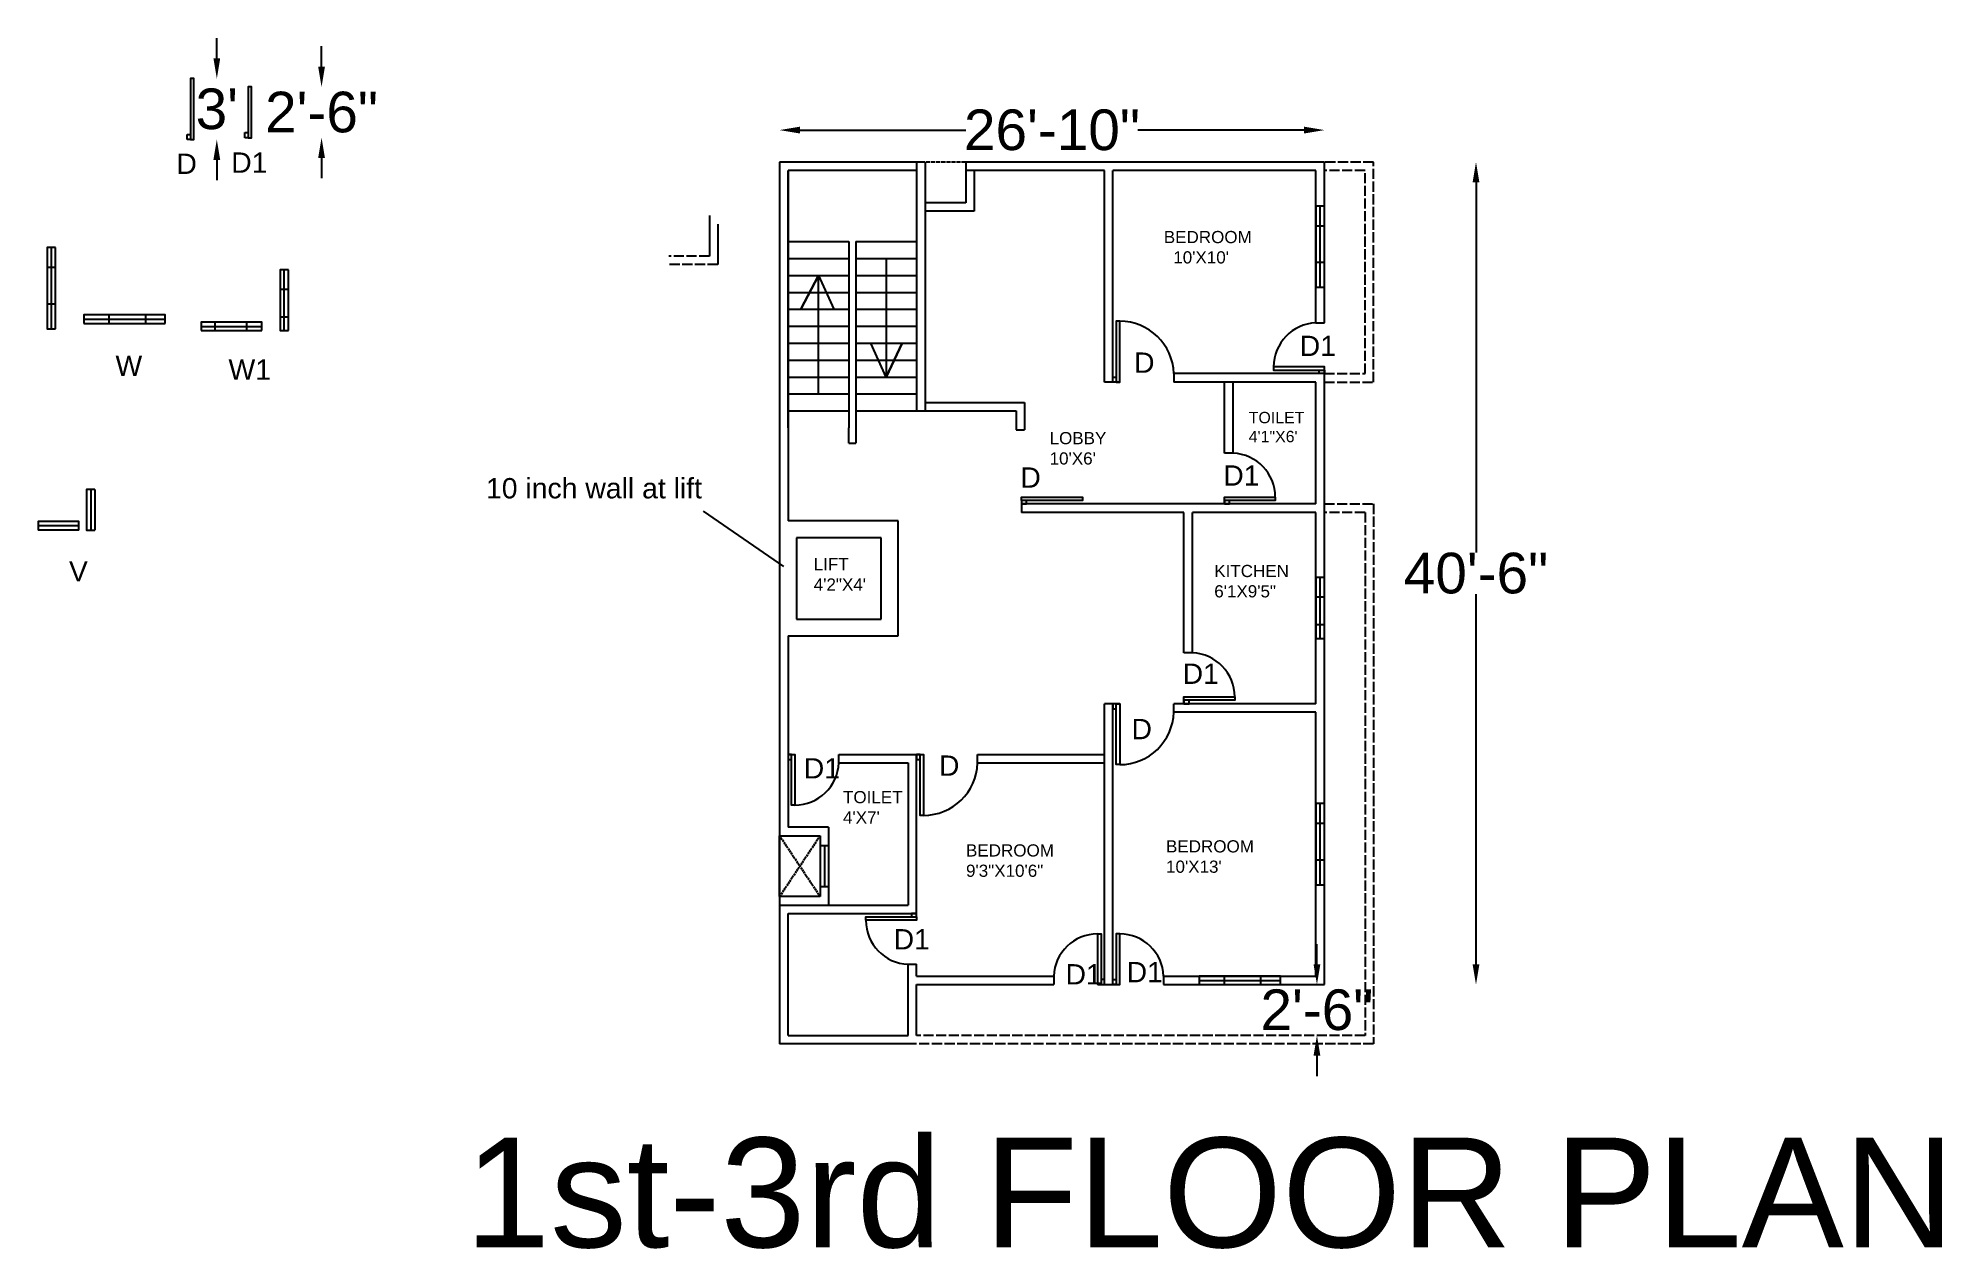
# Model space of a CAD drawing. Header units: inches. Extents: x 69 to 1194, y -83 to 633.
import ezdxf

# ---------------------------------------------------------------- set-up
doc = ezdxf.new("R2010")
doc.units = ezdxf.units.IN
doc.header["$MEASUREMENT"] = 0
doc.linetypes.add('ACAD_ISO02W100', pattern=[15, 12, -3])
for name, color, linetype in [('D1', 50, 'Continuous'), ('D2', 130, 'Continuous'), ('Naming', 151, 'Continuous'), ('V', 230, 'Continuous'), ('W', 30, 'Continuous'), ('W1', 20, 'Continuous')]:
    doc.layers.add(name, color=color, linetype=linetype)
doc.styles.get("Standard").update_dxf_attribs({"font": 'arial.ttf'})
doc.dimstyles.get("Standard").update_dxf_attribs({"dimtxt": 24, "dimasz": 12, "dimexe": 0.18, "dimexo": 0.0625, "dimgap": 0.09, "dimtad": 0, "dimtih": 1, "dimtoh": 1, "dimdec": 0, "dimzin": 0, "dimdsep": 46, "dimlunit": 3, "dimtxsty": 'Standard', "dimcen": 24, "dimse1": 1, "dimse2": 1, "dimadec": 0, "dimazin": 0, "dimtfac": 1, "dimtdec": 0, "dimtofl": 0, "dimtmove": 0, "dimatfit": 3, "dimfxl": 1, "dimtolj": 1, "dimtzin": 0, "dimarcsym": 0})

# ---------------------------------------------------------------- blocks, each defined once
blk = doc.blocks.new('*D1')
at = {"color": 0, "lineweight": -2, "transparency": 16777216}
for p, q in [((174.7, 620.6), (174.7, 632.6)), ((174.7, 560.6), (174.7, 548.6))]:
    blk.add_line(p, q, dxfattribs=at)
at = {"color": 0, "transparency": 16777216}
for points in [[(172.7, 620.6), (176.7, 620.6), (174.7, 608.6)], [(172.7, 560.6), (176.7, 560.6), (174.7, 572.6)]]:
    blk.add_solid(points, dxfattribs=at)
at = {"layer": 'DEFPOINTS', "color": 0, "transparency": 16777216}
for p in [(161.2, 608.6), (161.2, 572.6), (174.7, 572.6)]:
    blk.add_point(p, dxfattribs=at)
at = {"color": 0, "transparency": 16777216, "insert": (174.7, 590.6), "char_height": 24, "attachment_point": 5}
blk.add_mtext("\\A1;3'", dxfattribs=at)
blk = doc.blocks.new('*D2')
at = {"color": 0, "lineweight": -2, "transparency": 16777216}
for p, q in [((236.6, 615.7), (236.6, 627.7)), ((236.6, 561.7), (236.6, 549.7))]:
    blk.add_line(p, q, dxfattribs=at)
at = {"color": 0, "transparency": 16777216}
for points in [[(234.6, 615.7), (238.6, 615.7), (236.6, 603.7)], [(234.6, 561.7), (238.6, 561.7), (236.6, 573.7)]]:
    blk.add_solid(points, dxfattribs=at)
at = {"layer": 'DEFPOINTS', "color": 0, "transparency": 16777216}
for p in [(195.2, 603.7), (195.2, 573.7), (236.6, 573.7)]:
    blk.add_point(p, dxfattribs=at)
at = {"color": 0, "transparency": 16777216, "insert": (236.6, 588.7), "char_height": 24, "attachment_point": 5}
blk.add_mtext('\\A1;2\'-6"', dxfattribs=at)
blk = doc.blocks.new('*D4')
at = {"color": 0, "lineweight": -2, "transparency": 16777216}
for p, q in [((824.9, 85.3), (824.9, 97.3)), ((824.9, 31.3), (824.9, 19.3))]:
    blk.add_line(p, q, dxfattribs=at)
at = {"color": 0, "transparency": 16777216}
for points in [[(822.9, 85.3), (826.9, 85.3), (824.9, 73.3)], [(822.9, 31.3), (826.9, 31.3), (824.9, 43.3)]]:
    blk.add_solid(points, dxfattribs=at)
at = {"layer": 'DEFPOINTS', "color": 0, "transparency": 16777216}
for p in [(829.3, 73.3), (824.9, 43.3), (853.3, 43.3)]:
    blk.add_point(p, dxfattribs=at)
at = {"color": 0, "transparency": 16777216, "insert": (824.9, 58.3), "char_height": 24, "attachment_point": 5}
blk.add_mtext('\\A1;2\'-6"', dxfattribs=at)
blk = doc.blocks.new('*D5')
at = {"color": 0, "lineweight": -2, "transparency": 16777216}
for p, q in [((519.3, 578.2), (617.4, 578.2)), ((817.3, 578.2), (719.1, 578.2))]:
    blk.add_line(p, q, dxfattribs=at)
at = {"color": 0, "transparency": 16777216}
for points in [[(519.3, 580.2), (519.3, 576.2), (507.3, 578.2)], [(817.3, 580.2), (817.3, 576.2), (829.3, 578.2)]]:
    blk.add_solid(points, dxfattribs=at)
at = {"layer": 'DEFPOINTS', "color": 0, "transparency": 16777216}
for p in [(507.3, 578.2), (507.3, 559.3), (829.3, 559.3)]:
    blk.add_point(p, dxfattribs=at)
at = {"color": 0, "transparency": 16777216, "insert": (668.3, 578.2), "char_height": 24, "attachment_point": 5}
blk.add_mtext('\\A1;26\'-10"', dxfattribs=at)
blk = doc.blocks.new('*D9')
at = {"color": 0, "lineweight": -2, "transparency": 16777216}
for p, q in [((918.9, 547.3), (918.9, 328.7)), ((918.9, 85.3), (918.9, 304))]:
    blk.add_line(p, q, dxfattribs=at)
at = {"color": 0, "transparency": 16777216}
for points in [[(916.9, 547.3), (920.9, 547.3), (918.9, 559.3)], [(916.9, 85.3), (920.9, 85.3), (918.9, 73.3)]]:
    blk.add_solid(points, dxfattribs=at)
at = {"layer": 'DEFPOINTS', "color": 0, "transparency": 16777216}
for p in [(829.3, 559.3), (829.3, 73.3), (918.9, 73.3)]:
    blk.add_point(p, dxfattribs=at)
at = {"color": 0, "transparency": 16777216, "insert": (918.9, 316.3), "char_height": 24, "attachment_point": 5}
blk.add_mtext('\\A1;40\'-6"', dxfattribs=at)

msp = doc.modelspace()

# ---------------------------------------------------------------- linework, layer by layer
for p, q in [((507.3, 559.3), (507.3, 38.3)), ((593.3, 559.3), (507.3, 559.3)), ((512.3, 554.3), (512.3, 347.3)), ((588.3, 554.3), (512.3, 554.3)), ((512.3, 402.3), (512.3, 554.3)), ((588.3, 559.3), (588.3, 412.3)), ((593.3, 559.3), (593.3, 412.3)), ((829.3, 559.3), (617.3, 559.3)), ((617.3, 559.3), (617.3, 535.3)), ((699.3, 554.3), (617.3, 554.3)), ((622.3, 554.3), (622.3, 530.3)), ((699.3, 429.3), (699.3, 554.3)), ((824.3, 554.3), (704.3, 554.3)), ((704.3, 429.3), (704.3, 554.3)), ((824.3, 464.3), (824.3, 554.3)), ((829.3, 464.3), (829.3, 559.3)), ((617.3, 535.3), (593.3, 535.3)), ((622.3, 530.3), (593.3, 530.3)), ((465.8, 527.7), (465.8, 503.7)), ((470.8, 522.7), (470.8, 498.7)), ((512.3, 512.3), (548.3, 512.3)), ((548.3, 512.3), (548.3, 402.3)), ((552.3, 512.3), (588.3, 512.3)), ((552.3, 512.3), (552.3, 402.3)), ((512.3, 502.3), (548.3, 502.3)), ((552.3, 502.3), (588.3, 502.3)), ((570.3, 502.3), (570.3, 432.3)), ((512.3, 492.3), (548.3, 492.3)), ((530.3, 492.3), (519.8, 472.3)), ((519.8, 472.3), (530.3, 492.3)), ((530.3, 422.3), (530.3, 492.3)), ((530.3, 492.3), (539.4, 472.3)), ((552.3, 492.3), (588.3, 492.3)), ((512.3, 482.3), (548.3, 482.3)), ((552.3, 482.3), (588.3, 482.3)), ((512.3, 472.3), (548.3, 472.3)), ((512.3, 462.3), (548.3, 462.3)), ((552.3, 472.3), (588.3, 472.3)), ((552.3, 462.3), (588.3, 462.3)), ((824.3, 464.3), (829.3, 464.3)), ((512.3, 452.3), (548.3, 452.3)), ((552.3, 452.3), (588.3, 452.3)), ((570.3, 432.3), (561.3, 452.3)), ((570.3, 432.3), (579.8, 452.3)), ((579.8, 452.3), (570.3, 432.3)), ((512.3, 442.3), (548.3, 442.3)), ((552.3, 442.3), (588.3, 442.3)), ((512.3, 432.3), (548.3, 432.3)), ((552.3, 432.3), (588.3, 432.3)), ((708.3, 429.3), (699.3, 429.3)), ((829.3, 434.3), (740.3, 434.3)), ((740.3, 434.3), (740.3, 429.3)), ((824.3, 429.3), (740.3, 429.3)), ((770.3, 387.3), (770.3, 429.3)), ((775.3, 387.3), (775.3, 429.3)), ((824.3, 357.3), (824.3, 429.3)), ((829.3, 73.3), (829.3, 438.3)), ((512.3, 422.3), (548.3, 422.3)), ((552.3, 422.3), (588.3, 422.3)), ((593.3, 417.3), (652.1, 417.3)), ((652.1, 417.3), (652.1, 401.1)), ((512.3, 412.3), (548.3, 412.3)), ((552.3, 412.3), (593.3, 412.3)), ((593.3, 412.3), (647.1, 412.3)), ((647.1, 412.3), (647.1, 401.1)), ((548.3, 393.3), (548.3, 402.3)), ((552.3, 402.3), (552.3, 393.3)), ((647.1, 401.1), (652.1, 401.1)), ((548.3, 393.3), (548.3, 393.3)), ((548.3, 393.3), (552.3, 393.3)), ((775.3, 387.3), (770.3, 387.3)), ((770.3, 357.3), (770.3, 361.3)), ((509.9, 320.3), (462.3, 353)), ((770.3, 357.3), (650.3, 357.3)), ((650.3, 357.3), (650.3, 352.3)), ((746.3, 352.3), (650.3, 352.3)), ((746.3, 269.3), (746.3, 352.3)), ((751.3, 269.3), (751.3, 352.3)), ((824.3, 352.3), (751.3, 352.3)), ((824.3, 357.3), (770.3, 357.3)), ((824.3, 239.3), (824.3, 352.3)), ((577.3, 347.3), (512.3, 347.3)), ((577.3, 279.3), (577.3, 347.3)), ((517.3, 337.3), (517.3, 289.3)), ((567.3, 337.3), (517.3, 337.3)), ((567.3, 289.3), (567.3, 337.3)), ((517.3, 289.3), (567.3, 289.3)), ((512.3, 279.3), (512.3, 166.3)), ((512.3, 279.3), (577.3, 279.3)), ((751.3, 269.3), (746.3, 269.3)), ((699.3, 73.3), (699.3, 239.3)), ((708.3, 239.3), (699.3, 239.3)), ((704.3, 169), (704.3, 239.3)), ((704.3, 73.3), (704.3, 239.3)), ((824.3, 239.3), (740.3, 239.3)), ((740.3, 234.3), (740.3, 239.3)), ((746.3, 239.3), (746.3, 243.3)), ((824.3, 234.3), (740.3, 234.3)), ((824.3, 78.3), (824.3, 234.3)), ((512.3, 209.3), (516.3, 209.3)), ((542.3, 204.3), (542.3, 209.3)), ((542.3, 209.3), (592.3, 209.3)), ((542.3, 204.3), (583.3, 204.3)), ((583.3, 204.3), (583.3, 120.3)), ((583.3, 204.3), (583.3, 120.3)), ((588.3, 115.3), (588.3, 209.3)), ((624.3, 204.3), (624.3, 209.3)), ((624.3, 209.3), (699.3, 209.3)), ((624.3, 204.3), (699.3, 204.3)), ((536.3, 166.3), (512.3, 166.3)), ((531.3, 161.3), (531.3, 125.3)), ((536.3, 166.3), (536.3, 120.3)), ((507.3, 120.3), (583.3, 120.3)), ((512.3, 43.3), (512.3, 115.3)), ((512.3, 115.3), (588.3, 115.3)), ((583.3, 43.3), (583.3, 85.3)), ((583.3, 85.3), (588.3, 85.3)), ((588.3, 78.3), (588.3, 85.3)), ((588.3, 78.3), (669.3, 78.3)), ((588.3, 73.3), (669.3, 73.3)), ((588.3, 43.3), (588.3, 73.3)), ((669.3, 78.3), (669.3, 73.3)), ((695.3, 73.3), (708.3, 73.3)), ((734.3, 78.3), (734.3, 73.3)), ((734.3, 78.3), (824.3, 78.3)), ((734.3, 73.3), (829.3, 73.3)), ((583.3, 38.3), (507.3, 38.3)), ((512.3, 43.3), (583.3, 43.3))]:
    msp.add_line(p, q)
at = {"linetype": 'ACAD_ISO02W100', "ltscale": 0.2}
msp.add_line((617.3, 559.3), (593.3, 559.3), dxfattribs=at)
at = {"linetype": 'ACAD_ISO02W100', "ltscale": 0.5}
for p, q in [((858.3, 559.3), (829.3, 559.3)), ((853.3, 554.3), (829.3, 554.3)), ((853.3, 434.3), (853.3, 554.3)), ((858.3, 429.3), (858.3, 559.3)), ((465.8, 503.7), (441.8, 503.7)), ((470.8, 498.7), (441.8, 498.7)), ((829.3, 434.3), (853.3, 434.3)), ((829.3, 429.3), (858.3, 429.3)), ((829.3, 357.3), (858.3, 357.3)), ((853.3, 352.3), (829.3, 352.3)), ((853.3, 352.3), (853.3, 43.3)), ((858.3, 357.3), (858.3, 38.3)), ((858.3, 38.3), (583.3, 38.3)), ((853.3, 43.3), (588.3, 43.3))]:
    msp.add_line(p, q, dxfattribs=at)
at = {"linetype": 'ACAD_ISO02W100', "ltscale": 0.1}
for p, q in [((531.3, 161.3), (507.3, 125.3)), ((507.3, 161.3), (531.3, 125.3))]:
    msp.add_line(p, q, dxfattribs=at)
msp.add_lwpolyline([(531.3, 125.3), (507.3, 125.3), (507.3, 161.3), (531.3, 161.3)])
at = {"layer": 'D1'}
for p, q in [((157.2, 572.6), (157.2, 575.6)), ((157.2, 575.6), (159.2, 575.6)), ((159.2, 572.6), (157.2, 572.6)), ((704.3, 429.3), (704.3, 432.3)), ((704.3, 432.3), (706.3, 432.3)), ((706.3, 429.3), (704.3, 429.3)), ((650.3, 359.3), (650.3, 357.3)), ((650.3, 357.3), (653.3, 357.3)), ((653.3, 357.3), (653.3, 359.3)), ((706.3, 239.3), (704.3, 239.3)), ((704.3, 239.3), (704.3, 236.3)), ((704.3, 236.3), (706.3, 236.3)), ((590.3, 209.3), (588.3, 209.3)), ((588.3, 209.3), (588.3, 206.3)), ((588.3, 206.3), (590.3, 206.3))]:
    msp.add_line(p, q, dxfattribs=at)
for points in [[(159.2, 572.6), (161.2, 572.6), (161.2, 608.6), (159.2, 608.6)], [(706.3, 429.3), (708.3, 429.3), (708.3, 465.3), (706.3, 465.3)], [(650.3, 359.3), (650.3, 361.3), (686.3, 361.3), (686.3, 359.3)], [(706.3, 239.3), (708.3, 239.3), (708.3, 203.3), (706.3, 203.3)], [(590.3, 209.3), (592.3, 209.3), (592.3, 173.3), (590.3, 173.3)]]:
    msp.add_lwpolyline(points, close=True, dxfattribs=at)
for centre, start, end in [((708.3, 433.3), 1.8188, 90), ((708.3, 235.3), 270, 358.1812), ((592.3, 205.3), 270, 358.1812)]:
    msp.add_arc(centre, 32, start, end, dxfattribs=at)
at = {"layer": 'D2'}
for p, q in [((191.2, 573.7), (191.2, 576.7)), ((191.2, 576.7), (193.2, 576.7)), ((193.2, 573.7), (191.2, 573.7)), ((826.3, 434.3), (826.3, 436.3)), ((829.3, 434.3), (826.3, 434.3)), ((829.3, 436.3), (829.3, 434.3)), ((770.3, 359.3), (770.3, 357.3)), ((770.3, 357.3), (773.3, 357.3)), ((773.3, 357.3), (773.3, 359.3)), ((746.3, 241.3), (746.3, 239.3)), ((746.3, 239.3), (749.3, 239.3)), ((749.3, 239.3), (749.3, 241.3)), ((514.3, 209.3), (512.3, 209.3)), ((512.3, 209.3), (512.3, 206.3)), ((512.3, 206.3), (514.3, 206.3)), ((588.3, 115.3), (585.3, 115.3)), ((585.3, 115.3), (585.3, 113.3)), ((588.3, 113.3), (588.3, 115.3)), ((699.3, 76.3), (697.3, 76.3)), ((697.3, 73.3), (699.3, 73.3)), ((699.3, 73.3), (699.3, 76.3)), ((704.3, 73.3), (704.3, 76.3)), ((704.3, 76.3), (706.3, 76.3)), ((706.3, 73.3), (704.3, 73.3))]:
    msp.add_line(p, q, dxfattribs=at)
for points in [[(193.2, 573.7), (195.2, 573.7), (195.2, 603.7), (193.2, 603.7)], [(829.3, 436.3), (829.3, 438.3), (799.3, 438.3), (799.3, 436.3)], [(770.3, 359.3), (770.3, 361.3), (800.3, 361.3), (800.3, 359.3)], [(746.3, 241.3), (746.3, 243.3), (776.3, 243.3), (776.3, 241.3)], [(514.3, 209.3), (516.3, 209.3), (516.3, 179.3), (514.3, 179.3)], [(588.3, 113.3), (588.3, 111.3), (558.3, 111.3), (558.3, 113.3)], [(697.3, 73.3), (695.3, 73.3), (695.3, 103.3), (697.3, 103.3)], [(706.3, 73.3), (708.3, 73.3), (708.3, 103.3), (706.3, 103.3)]]:
    msp.add_lwpolyline(points, close=True, dxfattribs=at)
for centre, start, end in [((825.3, 438.3), 92.2466, 180), ((774.3, 361.3), 0, 87.7534), ((750.3, 243.3), 0, 87.7534), ((516.3, 205.4), 270, 357.7534), ((584.3, 111.3), 180, 267.7534), ((695.3, 77.3), 90, 177.7534), ((708.3, 77.3), 2.2466, 90)]:
    msp.add_arc(centre, 26, start, end, dxfattribs=at)
at = {"layer": 'V'}
for p, q in [((100.2, 365.9), (100.2, 341.9)), ((102.7, 365.9), (102.7, 341.9)), ((93.1, 344.4), (69.1, 344.4)), ((93.1, 341.9), (69.1, 341.9)), ((533.8, 155.3), (533.8, 131.3)), ((536.3, 155.3), (536.3, 131.3))]:
    msp.add_line(p, q, dxfattribs=at)
for points in [[(102.7, 365.9), (97.7, 365.9), (97.7, 341.9), (102.7, 341.9)], [(93.1, 341.9), (93.1, 346.9), (69.1, 346.9), (69.1, 341.9)], [(536.3, 155.3), (531.3, 155.3), (531.3, 131.3), (536.3, 131.3)]]:
    msp.add_lwpolyline(points, dxfattribs=at)
at = {"layer": 'W'}
for p, q in [((826.8, 485.3), (826.8, 533.3)), ((829.3, 485.3), (829.3, 533.3)), ((824.3, 521.7), (829.3, 521.7)), ((76.9, 460.8), (76.9, 508.8)), ((79.4, 460.8), (79.4, 508.8)), ((74.4, 497.2), (79.4, 497.2)), ((824.3, 500.1), (829.3, 500.1)), ((74.4, 475.6), (79.4, 475.6)), ((96.2, 466.5), (144.2, 466.5)), ((96.2, 464), (144.2, 464)), ((110.9, 469), (110.9, 464)), ((132.5, 469), (132.5, 464)), ((826.8, 132.3), (826.8, 180.3)), ((829.3, 132.3), (829.3, 180.3)), ((824.3, 168.7), (829.3, 168.7)), ((824.3, 147.1), (829.3, 147.1)), ((755.3, 75.8), (803.3, 75.8)), ((755.3, 73.3), (803.3, 73.3)), ((770, 78.3), (770, 73.3)), ((791.6, 78.3), (791.6, 73.3))]:
    msp.add_line(p, q, dxfattribs=at)
for points in [[(829.3, 533.3), (824.3, 533.3), (824.3, 485.3), (829.3, 485.3)], [(79.4, 508.8), (74.4, 508.8), (74.4, 460.8), (79.4, 460.8)], [(144.2, 464), (144.2, 469), (96.2, 469), (96.2, 464)], [(829.3, 180.3), (824.3, 180.3), (824.3, 132.3), (829.3, 132.3)], [(803.3, 73.3), (803.3, 78.3), (755.3, 78.3), (755.3, 73.3)]]:
    msp.add_lwpolyline(points, dxfattribs=at)
at = {"layer": 'W1'}
for p, q in [((214.6, 459.7), (214.6, 495.7)), ((217.1, 459.7), (217.1, 495.7)), ((217.1, 484.1), (212.1, 484.1)), ((165.4, 462.2), (201.4, 462.2)), ((173.6, 464.7), (173.6, 459.7)), ((192.2, 464.7), (192.2, 459.7)), ((212.1, 467.9), (217.1, 467.9)), ((165.4, 459.7), (201.4, 459.7)), ((826.8, 277.8), (826.8, 313.8)), ((829.3, 277.8), (829.3, 313.8)), ((829.3, 302.3), (824.3, 302.3)), ((824.3, 286.1), (829.3, 286.1))]:
    msp.add_line(p, q, dxfattribs=at)
for points in [[(217.1, 495.7), (212.1, 495.7), (212.1, 459.7), (217.1, 459.7)], [(201.4, 459.7), (201.4, 464.7), (165.4, 464.7), (165.4, 459.7)], [(829.3, 313.8), (824.3, 313.8), (824.3, 277.8), (829.3, 277.8)]]:
    msp.add_lwpolyline(points, dxfattribs=at)

# ---------------------------------------------------------------- texts
at = {"layer": 'D1', "char_height": 12, "attachment_point": 1}
for insert in [(150.8, 564.3), (716.8, 446.8), (649.6, 378.9), (715.3, 230.3), (601.5, 208.7)]:
    msp.add_mtext_dynamic_manual_height_columns('D', width=956.387, gutter_width=60, heights=[0], dxfattribs=dict(at, insert=insert))
at = {"layer": 'D2', "char_height": 12, "attachment_point": 1}
for insert in [(183.2, 565), (814.7, 456.7), (769.5, 380.1), (745.5, 263), (521.6, 207.1), (574.7, 106.1), (676.3, 85.4), (712.4, 86.7)]:
    msp.add_mtext_dynamic_manual_height_columns('D1', width=956.387, gutter_width=60, heights=[0], dxfattribs=dict(at, insert=insert))
at = {"layer": 'Naming', "attachment_point": 1}
for s, width, gutter_width, insert, char_height in [("BEDROOM\\P  10'X10'", 573.832, 36, (734.4, 518.6), 7.2), ('TOILET\\P4\'1"X6\'', 535.577, 33.6, (784.6, 411.7), 6.72), ("LOBBY\\P10'X6'", 573.832, 36, (666.9, 399.8), 7.2), ('10 inch wall at lift', 956.387, 60, (333.8, 372.6), 12), ('LIFT\\P4\'2"X4\'', 573.832, 36, (527.5, 325.3), 7.2), ('KITCHEN\\P6\'1X9\'5"', 573.832, 36, (764.2, 321.3), 7.2), ("TOILET\\P4'X7'", 573.832, 36, (544.8, 187.7), 7.2), ("BEDROOM\\P10'X13'", 573.832, 36, (735.7, 158.6), 7.2), ('BEDROOM\\P9\'3"X10\'6"', 573.832, 36, (617.5, 156.2), 7.2), ('1st-3rd FLOOR PLAN', 5164.491, 324, (321.4, -17.1), 64.8)]:
    msp.add_mtext_dynamic_manual_height_columns(s, width=width, gutter_width=gutter_width, heights=[0], dxfattribs=dict(at, insert=insert, char_height=char_height))
at = {"layer": 'V', "insert": (87.3, 323.5), "char_height": 12, "attachment_point": 1}
msp.add_mtext_dynamic_manual_height_columns('V', width=956.387, gutter_width=60, heights=[0], dxfattribs=at)
at = {"layer": 'W', "insert": (114.8, 445), "char_height": 12, "attachment_point": 1}
msp.add_mtext_dynamic_manual_height_columns('W', width=956.387, gutter_width=60, heights=[0], dxfattribs=at)
at = {"layer": 'W1', "insert": (181.6, 442.7), "char_height": 12, "attachment_point": 1}
msp.add_mtext_dynamic_manual_height_columns('W1', width=956.387, gutter_width=60, heights=[0], dxfattribs=at)

# ---------------------------------------------------------------- dimensions: what is measured, and where the dimension line sits
for base, p1, p2, picture, middle in [((174.7, 572.6), (161.2, 608.6), (161.2, 572.6), '*D1', (174.7, 590.6)), ((236.6, 573.7), (195.2, 603.7), (195.2, 573.7), '*D2', (236.6, 588.7)), ((918.9, 73.3), (829.3, 559.3), (829.3, 73.3), '*D9', (918.9, 316.3)), ((824.9, 43.3), (829.3, 73.3), (853.3, 43.3), '*D4', (824.9, 58.3))]:
    dim = msp.add_linear_dim(base=base, p1=p1, p2=p2, angle=90, dimstyle='Standard')
    dim.commit()
    dim.dimension.update_dxf_attribs({"geometry": picture, "text_midpoint": middle})
dim = msp.add_linear_dim(base=(507.3, 578.2), p1=(829.3, 559.3), p2=(507.3, 559.3), dimstyle='Standard')
dim.commit()
dim.dimension.update_dxf_attribs({"geometry": '*D5', "text_midpoint": (668.3, 578.2)})

doc.saveas('drawing.dxf')
